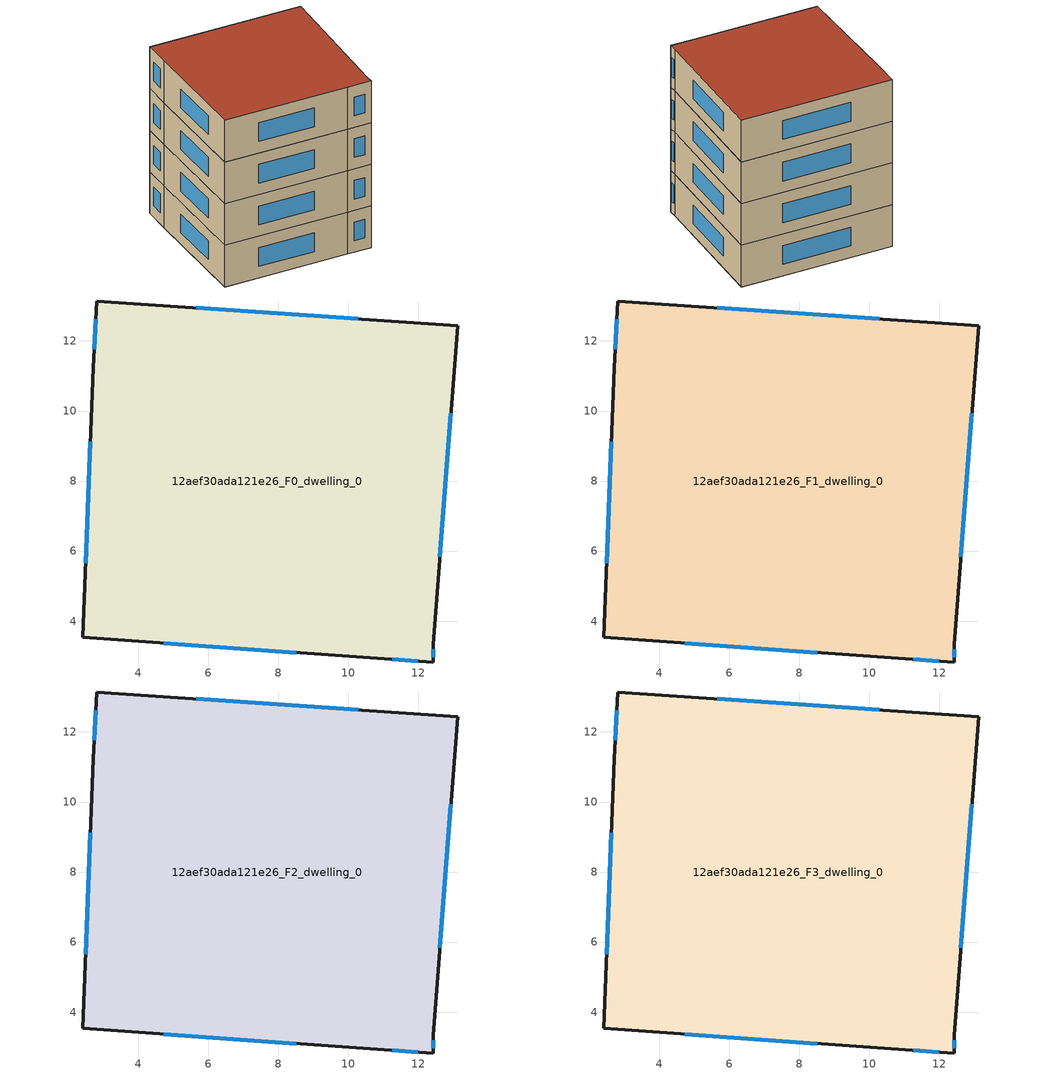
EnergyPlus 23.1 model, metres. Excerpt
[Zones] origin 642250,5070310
12aef30ada121e26_F0_dwelling_0
 floor ground (EU_floor_Construction): 12.42,2.83 12.42,3.33 13.13,12.44 2.82,13.14 2.72,11.24 2.42,3.54 10.82,2.93 z0
 wall outside (EU_wall_Construction): 10.82,2.93 2.42,3.54 2.72,11.24 2.82,13.14 13.13,12.44 12.42,3.33 12.42,2.83 10.82,2.93 z0:3
 window (EU_Window_Construction): 8.51,3.1 4.73,3.37 / 2.5,5.66 2.64,9.12 / 2.75,11.76 2.79,12.62 / 5.66,12.95 10.29,12.63 / 12.93,9.93 12.62,5.84 / 12.42,3.19 12.42,2.97 / 11.98,2.86 11.26,2.91 z0.83:2.17
12aef30ada121e26_F1_dwelling_0
 floor to 12aef30ada121e26_F0_dwelling_0 (EU_floor_Construction): 12.42,2.83 12.42,3.33 13.13,12.44 2.82,13.14 2.72,11.24 2.42,3.54 10.82,2.93 z3
 wall outside (EU_wall_Construction): 10.82,2.93 2.42,3.54 2.72,11.24 2.82,13.14 13.13,12.44 12.42,3.33 12.42,2.83 10.82,2.93 z3:6
 window (EU_Window_Construction): 8.51,3.1 4.73,3.37 / 2.5,5.66 2.64,9.12 / 2.75,11.76 2.79,12.62 / 5.66,12.95 10.29,12.63 / 12.93,9.93 12.62,5.84 / 12.42,3.19 12.42,2.97 / 11.98,2.86 11.26,2.91 z3.83:5.17
12aef30ada121e26_F2_dwelling_0
 floor to 12aef30ada121e26_F1_dwelling_0 (EU_floor_Construction): 12.42,2.83 12.42,3.33 13.13,12.44 2.82,13.14 2.72,11.24 2.42,3.54 10.82,2.93 z6
 wall outside (EU_wall_Construction): 10.82,2.93 2.42,3.54 2.72,11.24 2.82,13.14 13.13,12.44 12.42,3.33 12.42,2.83 10.82,2.93 z6:9
 window (EU_Window_Construction): 8.51,3.1 4.73,3.37 / 2.5,5.66 2.64,9.12 / 2.75,11.76 2.79,12.62 / 5.66,12.95 10.29,12.63 / 12.93,9.93 12.62,5.84 / 12.42,3.19 12.42,2.97 / 11.98,2.86 11.26,2.91 z6.83:8.17
12aef30ada121e26_F3_dwelling_0
 floor to 12aef30ada121e26_F2_dwelling_0 (EU_floor_Construction): 12.42,2.83 12.42,3.33 13.13,12.44 2.82,13.14 2.72,11.24 2.42,3.54 10.82,2.93 z9
 wall outside (EU_wall_Construction): 10.82,2.93 2.42,3.54 2.72,11.24 2.82,13.14 13.13,12.44 12.42,3.33 12.42,2.83 10.82,2.93 z9:12
 window (EU_Window_Construction): 8.51,3.1 4.73,3.37 / 2.5,5.66 2.64,9.12 / 2.75,11.76 2.79,12.62 / 5.66,12.95 10.29,12.63 / 12.93,9.93 12.62,5.84 / 12.42,3.19 12.42,2.97 / 11.98,2.86 11.26,2.91 z9.83:11.17
 roof outside (EU_roof_Construction): 13.13,12.44 12.42,3.33 12.42,2.83 10.82,2.93 2.42,3.54 2.72,11.24 2.82,13.14 z12
[Building]
EU S2 Campaign: North Axis=0; Terrain=City; Solar Distribution=FullExterior
[Site:Location]
Lyon-Bron: Latitude=45.75; Longitude=5; Time Zone=1; Elevation=198
[SizingPeriod:WeatherFileDays]
AnnualSizingPeriod: Begin Month=1; Begin Day of Month=1; End Month=12; End Day of Month=31; Day of Week for Start Day=Monday; Use Weather File Daylight Saving Period=No; Use Weather File Rain and Snow Indicators=No
[MATERIAL]
EU_InternalMass_Material: Roughness=MediumRough; Thickness=0.1; Conductivity=1; Density=1800; Specific Heat=900; Thermal Absorptance=0.9; Solar Absorptance=0.7; Visible Absorptance=0.7
[MATERIAL:NOMASS] Roughness=MediumRough; Thermal Absorptance=0.9; Solar Absorptance=0.7; Visible Absorptance=0.7
Name | Thermal Resistance
EU_wall_NoMass | 0.87146
EU_roof_NoMass | 0.842276
EU_floor_NoMass | 0.496999
[WINDOWMATERIAL:SIMPLEGLAZINGSYSTEM]
EU_Window_SimpleGlazing: UFactor=2.2525; Solar Heat Gain Coefficient=0.76; Visible Transmittance=0.76
[CONSTRUCTION]
EU_wall_Construction: EU_wall_NoMass
EU_roof_Construction: EU_roof_NoMass
EU_floor_Construction: EU_floor_NoMass
EU_InternalMass_Construction: EU_InternalMass_Material
EU_Window_Construction: EU_Window_SimpleGlazing
[ZONE] Type=1; Multiplier=1; Ceiling Height=autocalculate; Floor Area=autocalculate; Part of Total Floor Area=Yes
Name | Volume
12aef30ada121e26_F0_dwelling_0 | 293.865
12aef30ada121e26_F1_dwelling_0; 12aef30ada121e26_F2_dwelling_0; 12aef30ada121e26_F3_dwelling_0 | 293.866
[INTERNALMASS] Construction=EU_InternalMass_Construction; Surface Area=97.9551
Name | Zone or ZoneList
12aef30ada121e26_F0_dwelling_0_EU_InternalMass | 12aef30ada121e26_F0_dwelling_0
12aef30ada121e26_F1_dwelling_0_EU_InternalMass | 12aef30ada121e26_F1_dwelling_0
12aef30ada121e26_F2_dwelling_0_EU_InternalMass | 12aef30ada121e26_F2_dwelling_0
12aef30ada121e26_F3_dwelling_0_EU_InternalMass | 12aef30ada121e26_F3_dwelling_0
[OTHEREQUIPMENT] Fuel Type=Electricity; Design Level Calculation Method=Watts/Area; Power per Zone Floor Area=1; Fraction Latent=0; Fraction Radiant=0; Fraction Lost=0; Carbon Dioxide Generation Rate=0; EndUse Subcategory=EU_Step8_InternalGains
Name | Zone or ZoneList or Space or SpaceList | Schedule
EU_Step8_InternalGain_12aef30ada121e26_F0_dwelling_0_f000 | 12aef30ada121e26_F0_dwelling_0 | EU_Step8_GainSchedule_12aef30ada121e26_F0_dwelling_0_f000
EU_Step8_InternalGain_12aef30ada121e26_F1_dwelling_0_f000 | 12aef30ada121e26_F1_dwelling_0 | EU_Step8_GainSchedule_12aef30ada121e26_F1_dwelling_0_f000
EU_Step8_InternalGain_12aef30ada121e26_F2_dwelling_0_f000 | 12aef30ada121e26_F2_dwelling_0 | EU_Step8_GainSchedule_12aef30ada121e26_F2_dwelling_0_f000
EU_Step8_InternalGain_12aef30ada121e26_F3_dwelling_0_f000 | 12aef30ada121e26_F3_dwelling_0 | EU_Step8_GainSchedule_12aef30ada121e26_F3_dwelling_0_f000
[ZONEVENTILATION:DESIGNFLOWRATE] Schedule=EU_AlwaysOn; Design Flow Rate Calculation Method=AirChanges/Hour; Air Changes per Hour=0.425; Ventilation Type=Natural; Fan Pressure Rise=0; Fan Total Efficiency=1; Constant Term Coefficient=1; Temperature Term Coefficient=0; Velocity Term Coefficient=0; Velocity Squared Term Coefficient=0; Minimum Indoor Temperature=-100; Maximum Indoor Temperature=100; Delta Temperature=-100; Minimum Outdoor Temperature=-100; Maximum Outdoor Temperature=100; Maximum Wind Speed=40
Name | Zone or ZoneList or Space or SpaceList
EU_ConstantAir_12aef30ada121e26_F0_dwelling_0 | 12aef30ada121e26_F0_dwelling_0
EU_ConstantAir_12aef30ada121e26_F1_dwelling_0 | 12aef30ada121e26_F1_dwelling_0
EU_ConstantAir_12aef30ada121e26_F2_dwelling_0 | 12aef30ada121e26_F2_dwelling_0
EU_ConstantAir_12aef30ada121e26_F3_dwelling_0 | 12aef30ada121e26_F3_dwelling_0
[HVACTEMPLATE:THERMOSTAT] Constant Heating Setpoint=20; Constant Cooling Setpoint=50
EU_HeatOnly_12aef30ada121e26_F0_dwelling_0; EU_HeatOnly_12aef30ada121e26_F1_dwelling_0; EU_HeatOnly_12aef30ada121e26_F2_dwelling_0; EU_HeatOnly_12aef30ada121e26_F3_dwelling_0
[HVACTEMPLATE:ZONE:IDEALLOADSAIRSYSTEM] System Availability Schedule=EU_AlwaysOn; Maximum Heating Supply Air Temperature=50; Minimum Cooling Supply Air Temperature=13; Maximum Heating Supply Air Humidity Ratio=0.0156; Minimum Cooling Supply Air Humidity Ratio=0.0077; Heating Limit=NoLimit; Cooling Limit=NoLimit; Heating Availability Schedule=EU_AlwaysOn; Cooling Availability Schedule=EU_CoolingOff; Dehumidification Control Type=ConstantSensibleHeatRatio; Cooling Sensible Heat Ratio=0.7; Dehumidification Setpoint=60; Humidification Control Type=None; Humidification Setpoint=30; Outdoor Air Method=None; Outdoor Air Flow Rate per Person=0.00944; Outdoor Air Flow Rate per Zone Floor Area=0; Outdoor Air Flow Rate per Zone=0; Demand Controlled Ventilation Type=None; Outdoor Air Economizer Type=NoEconomizer; Heat Recovery Type=None; Sensible Heat Recovery Effectiveness=0.7; Latent Heat Recovery Effectiveness=0.65
Name | Template Thermostat
12aef30ada121e26_F0_dwelling_0 | EU_HeatOnly_12aef30ada121e26_F0_dwelling_0
12aef30ada121e26_F1_dwelling_0 | EU_HeatOnly_12aef30ada121e26_F1_dwelling_0
12aef30ada121e26_F2_dwelling_0 | EU_HeatOnly_12aef30ada121e26_F2_dwelling_0
12aef30ada121e26_F3_dwelling_0 | EU_HeatOnly_12aef30ada121e26_F3_dwelling_0
[SIZING:ZONE] Zone Cooling Design Supply Air Temperature Input Method=SupplyAirTemperature; Zone Cooling Design Supply Air Temperature=13; Zone Heating Design Supply Air Temperature Input Method=SupplyAirTemperature; Zone Heating Design Supply Air Temperature=50; Zone Cooling Design Supply Air Humidity Ratio=0.008; Zone Heating Design Supply Air Humidity Ratio=0.008; Cooling Design Air Flow Method=DesignDay; Cooling Design Air Flow Rate=0; Cooling Minimum Air Flow per Zone Floor Area=0.000762; Cooling Minimum Air Flow=0; Cooling Minimum Air Flow Fraction=0.2; Heating Design Air Flow Method=DesignDay; Heating Design Air Flow Rate=0; Heating Maximum Air Flow per Zone Floor Area=0.002032; Heating Maximum Air Flow=0.141576; Heating Maximum Air Flow Fraction=0.3; Account for Dedicated Outdoor Air System=No; Dedicated Outdoor Air System Control Strategy=NeutralSupplyAir; Dedicated Outdoor Air Low Setpoint Temperature for Design=autosize; Dedicated Outdoor Air High Setpoint Temperature for Design=autosize; Zone Load Sizing Method=Sensible Load Only No Latent Load; Zone Latent Cooling Design Supply Air Humidity Ratio Input Method=HumidityRatioDifference; Zone Cooling Design Supply Air Humidity Ratio Difference=0.005; Zone Latent Heating Design Supply Air Humidity Ratio Input Method=HumidityRatioDifference; Zone Humidification Design Supply Air Humidity Ratio Difference=0.005
12aef30ada121e26_F0_dwelling_0; 12aef30ada121e26_F1_dwelling_0; 12aef30ada121e26_F2_dwelling_0; 12aef30ada121e26_F3_dwelling_0
[SCHEDULE:CONSTANT]
Name | Hourly Value
EU_AlwaysOn | 1
EU_CoolingOff | 0
[SCHEDULE:FILE] Column Number=1; Rows to Skip at Top=0; Number of Hours of Data=8760; Column Separator=Comma; Interpolate to Timestep=No; Minutes per Item=60; Adjust Schedule for Daylight Savings=Yes
Name | File
EU_Step8_GainSchedule_12aef30ada121e26_F0_dwelling_0_f000 | ../../schedules/12aef30ada121e26/12aef30ada121e26_F0_dwelling_0_f000_gain.csv
EU_Step8_GainSchedule_12aef30ada121e26_F1_dwelling_0_f000 | ../../schedules/12aef30ada121e26/12aef30ada121e26_F1_dwelling_0_f000_gain.csv
EU_Step8_GainSchedule_12aef30ada121e26_F2_dwelling_0_f000 | ../../schedules/12aef30ada121e26/12aef30ada121e26_F2_dwelling_0_f000_gain.csv
EU_Step8_GainSchedule_12aef30ada121e26_F3_dwelling_0_f000 | ../../schedules/12aef30ada121e26/12aef30ada121e26_F3_dwelling_0_f000_gain.csv
